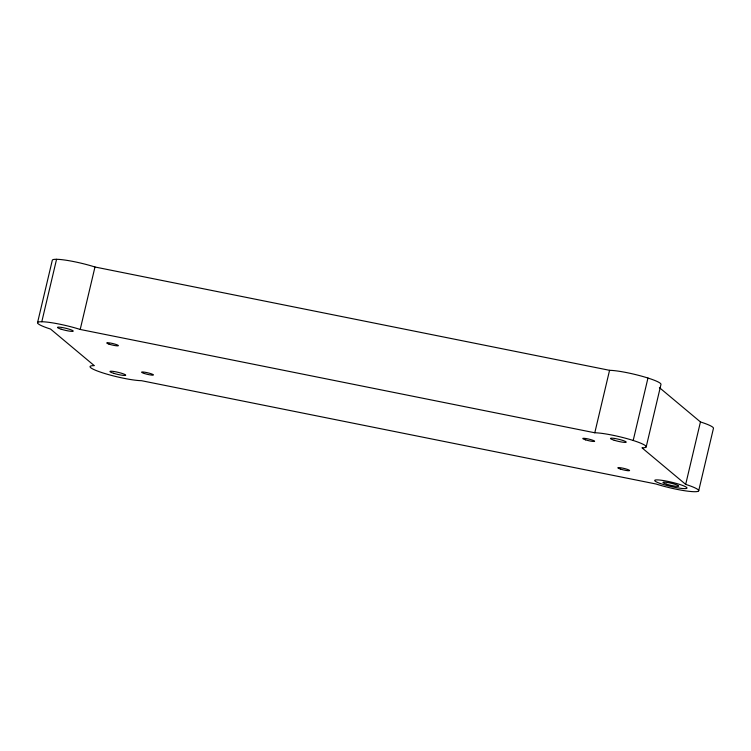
<?xml version="1.0" encoding="UTF-8"?>
<svg xmlns="http://www.w3.org/2000/svg" width="751" height="751" viewBox="0 0 751 751"><rect width="100%" height="100%" fill="white"/><g stroke="black" fill="none" stroke-linecap="round" stroke-linejoin="round"><path stroke-width="1.13" d="M37.55 322.648L52.317 260.203A28.604 3.736 13.3 0 1 94.973 266.999L609.559 370.318A28.604 3.736 13.3 0 1 641.354 376.082A28.604 3.736 13.3 0 1 660.964 384.437L646.198 446.892M41.803 321.738A28.604 3.736 13.3 0 1 80.207 329.454L594.792 432.773A28.604 3.736 13.3 0 1 633.196 440.48A28.604 3.736 13.3 0 1 641.945 447.793L685.682 484.386A28.604 3.736 13.3 0 1 694.431 491.708A28.604 3.736 13.3 0 1 656.027 484.001L141.441 380.682A28.604 3.736 13.3 0 1 103.037 372.965A28.604 3.736 13.3 0 1 94.288 365.653L50.552 329.06A28.604 3.736 13.3 0 1 41.803 321.738L56.569 259.292M80.207 329.454L94.973 266.999M594.792 432.773L609.559 370.318M633.196 440.48L647.963 378.035M685.682 484.386L700.448 421.94L659.387 387.591M698.683 490.797L713.45 428.352A28.604 3.736 13.3 0 0 700.448 421.94M620.561 469.122A6.064 0.789 13.3 0 0 629.61 470.567A6.064 0.789 13.3 0 0 620.946 467.807A6.064 0.789 13.3 0 0 620.561 469.122M585.573 439.851A6.064 0.789 13.3 0 0 594.623 441.297A6.064 0.789 13.3 0 0 585.958 438.528A6.064 0.789 13.3 0 0 585.573 439.851M614.177 440.227A8.092 1.051 13.3 0 0 626.24 442.151A8.092 1.051 13.3 0 0 614.693 438.471A8.092 1.051 13.3 0 0 614.177 440.227M113.636 373.285A8.092 1.051 13.3 0 0 125.699 375.209A8.092 1.051 13.3 0 0 114.152 371.529A8.092 1.051 13.3 0 0 113.636 373.285M144.38 373.519A6.064 0.789 13.3 0 0 153.429 374.956A6.064 0.789 13.3 0 0 144.765 372.196A6.064 0.789 13.3 0 0 144.38 373.519M108.961 344.099A6.017 0.789 13.3 0 0 118.339 345.742A6.017 0.789 13.3 0 0 110.284 343.019A6.017 0.789 13.3 0 0 108.961 344.099M61.188 329.201A8.092 1.051 13.3 0 0 73.251 331.125A8.092 1.051 13.3 0 0 61.704 327.445A8.092 1.051 13.3 0 0 61.188 329.201M660.382 483.522A16.606 2.169 13.3 0 0 686.743 488.347A16.606 2.169 13.3 0 0 665.405 480.893A16.606 2.169 13.3 0 0 660.382 483.522M666.653 484.198A8.092 1.051 13.3 0 0 678.716 486.122A8.092 1.051 13.3 0 0 667.17 482.442A8.092 1.051 13.3 0 0 666.653 484.198"/></g></svg>
